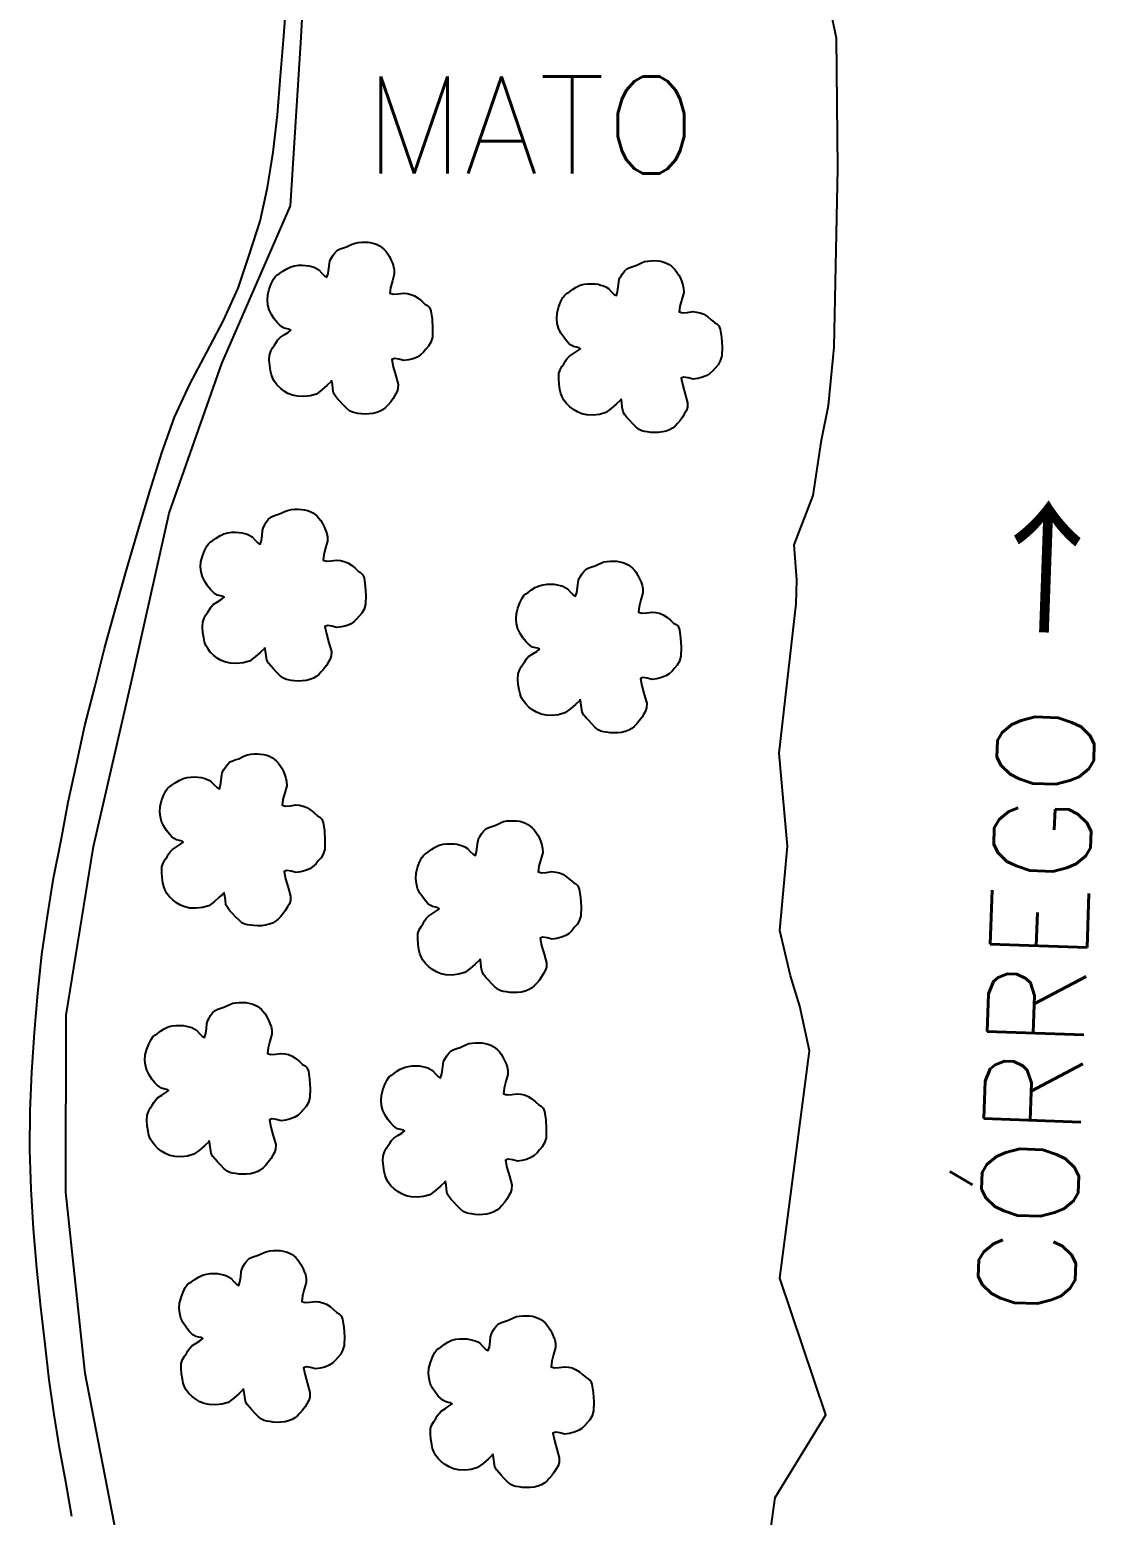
# Model space of a CAD drawing. Extents: x 744412 to 747562, y 7826855 to 7831310.
# Drawn here: x 746209.1 to 746423.1, y 7829024.2 to 7829322.8 of the extents above; entities that cross this region are included whole.
import ezdxf

# ---------------------------------------------------------------- set-up
doc = ezdxf.new("R2010")
doc.units = 0
doc.header["$MEASUREMENT"] = 0
doc.linetypes.add('CONTINUO', pattern=[0])
for name, color, linetype in [('0114001002', 1, 'Continuous'), ('0114001002002', 5, 'Continuous'), ('CÓRREGO', 5, 'Continuous'), ('TXT_DIVERSOS', 7, 'Continuous')]:
    doc.layers.add(name, color=color, linetype=linetype)
doc.layers.add('VEGETAÇÃO', color=3, linetype='Continuous', lineweight=25)
doc.styles.add('Simplex', font='simplex.shx')

msp = doc.modelspace()

# ---------------------------------------------------------------- linework, layer by layer
at = {"layer": '0114001002'}
msp.add_lwpolyline([(746227.4, 7829015.76), (746220.22, 7829052.7), (746216.31, 7829089.12), (746216.42, 7829124.69), (746221.88, 7829158.65), (746229.48, 7829191.55), (746237.11, 7829225.63), (746247.67, 7829255.73), (746247.67, 7829255.73), (746261.49, 7829287.4), (746263.59, 7829320.15), (746265.74, 7829358.31)], dxfattribs=at)
at = {"layer": '0114001002002'}
msp.add_lwpolyline([(746217.54, 7829023.94), (746216.31, 7829030.93), (746215.05, 7829037.72), (746213.98, 7829044.44), (746212.97, 7829051.41), (746212.15, 7829058.57), (746211.27, 7829066.01), (746210.5, 7829073.84), (746209.85, 7829081.77), (746209.32, 7829089.72), (746209.06, 7829097.66), (746209.13, 7829105.49), (746209.49, 7829113.29), (746210.01, 7829121.23), (746210.71, 7829129.15), (746211.48, 7829136.94), (746212.64, 7829144.62), (746213.83, 7829152.27), (746215.38, 7829159.88), (746216.79, 7829167.56), (746218.46, 7829175.19), (746220.17, 7829182.91), (746222.14, 7829190.64), (746224.11, 7829198.43), (746226.31, 7829206.37), (746228.62, 7829214.44), (746230.96, 7829222.43), (746233.29, 7829230.23), (746235.62, 7829237.77), (746238.16, 7829244.94), (746241.26, 7829251.58), (746244.66, 7829257.98), (746248.03, 7829264.33), (746250.98, 7829270.88), (746253.29, 7829277.67), (746255.4, 7829284.31), (746256.89, 7829291.11), (746258, 7829298.19), (746258.86, 7829305.68), (746259.52, 7829313.5), (746260.18, 7829321.51), (746260.76, 7829329.65)], dxfattribs=at)
at = {"layer": 'CÓRREGO', "color": 5}
msp.add_lwpolyline([(746356.85, 7829012.3), (746358.96, 7829027.78), (746369.19, 7829044.4), (746359.92, 7829071.88), (746365.88, 7829117.57), (746363.91, 7829126.55), (746362.07, 7829132.64), (746359.92, 7829141.74), (746361.44, 7829158.7), (746359.8, 7829177.4), (746363.19, 7829207.41), (746363.31, 7829212.24), (746362.82, 7829219.23), (746366.63, 7829229.2), (746368.27, 7829240.32), (746369.68, 7829247.25), (746370.81, 7829259.02), (746371.59, 7829294.88), (746371.28, 7829321.12), (746370.02, 7829327.14)], dxfattribs=at)
at = {"layer": 'VEGETAÇÃO', "color": 94, "linetype": 'CONTINUO'}
for points in [[(746269.68, 7829252.07), (746268.82, 7829251.29), (746267.82, 7829250.4), (746266.7, 7829249.57), (746265.43, 7829249.22), (746264.14, 7829249.08), (746262.9, 7829249.13), (746261.9, 7829249.35), (746261, 7829249.7), (746260.2, 7829250.18), (746259.46, 7829250.74), (746258.81, 7829251.38), (746258.28, 7829252.06), (746257.92, 7829252.71), (746257.67, 7829253.42), (746257.49, 7829254.22), (746257.32, 7829255.28), (746257.24, 7829256.37), (746257.28, 7829257.41), (746257.54, 7829258.18), (746257.9, 7829258.84), (746258.31, 7829259.42), (746258.62, 7829259.95), (746258.97, 7829260.44), (746259.4, 7829260.91), (746260.24, 7829261.45), (746261.02, 7829261.96), (746261.59, 7829262.39), (746261.34, 7829262.57), (746260.83, 7829262.69), (746260.2, 7829262.83), (746259.75, 7829263.1), (746259.3, 7829263.47), (746258.83, 7829263.96), (746258.24, 7829264.7), (746257.68, 7829265.56), (746257.21, 7829266.5), (746256.96, 7829267.47), (746256.87, 7829268.49), (746256.92, 7829269.53), (746257.22, 7829270.67), (746257.62, 7829271.74), (746258.09, 7829272.67), (746258.44, 7829273.16), (746258.84, 7829273.51), (746259.31, 7829273.8), (746259.98, 7829274.29), (746260.74, 7829274.76), (746261.54, 7829275.16), (746262.33, 7829275.36), (746263.12, 7829275.46), (746263.87, 7829275.48), (746264.55, 7829275.44), (746265.17, 7829275.35), (746265.74, 7829275.21), (746266.25, 7829275.05), (746266.74, 7829274.82), (746267.22, 7829274.53), (746267.81, 7829273.88), (746268.36, 7829273.34), (746268.84, 7829273.08), (746269.08, 7829273.82), (746269.23, 7829274.82), (746269.33, 7829275.84), (746269.43, 7829276.29), (746269.56, 7829276.64), (746269.74, 7829276.95), (746270.07, 7829277.48), (746270.47, 7829278), (746270.95, 7829278.48), (746271.52, 7829278.75), (746272.13, 7829278.96), (746272.75, 7829279.14), (746273.33, 7829279.42), (746273.91, 7829279.69), (746274.51, 7829279.92), (746275.16, 7829280.04), (746275.83, 7829280.1), (746276.49, 7829280.1), (746277.14, 7829280.07), (746277.76, 7829279.98), (746278.36, 7829279.84), (746278.91, 7829279.62), (746279.42, 7829279.35), (746279.88, 7829279.03), (746280.29, 7829278.69), (746280.66, 7829278.29), (746281.01, 7829277.81), (746281.38, 7829277.22), (746281.71, 7829276.56), (746282, 7829275.86), (746282.23, 7829275.24), (746282.36, 7829274.53), (746282.38, 7829273.69), (746281.99, 7829272.31), (746281.63, 7829270.95), (746281.49, 7829269.82), (746282.19, 7829269.62), (746283.14, 7829269.69), (746284.2, 7829269.86), (746284.98, 7829269.78), (746285.72, 7829269.6), (746286.44, 7829269.33), (746287.2, 7829268.82), (746287.91, 7829268.24), (746288.55, 7829267.65), (746289.04, 7829267.38), (746289.43, 7829266.99), (746289.72, 7829266.31), (746289.96, 7829264.64), (746290.08, 7829262.78), (746290.04, 7829260.98), (746289.73, 7829259.97), (746289.28, 7829259.2), (746288.74, 7829258.6), (746288.23, 7829257.98), (746287.66, 7829257.45), (746287, 7829257.01), (746286.14, 7829256.67), (746285.21, 7829256.42), (746284.27, 7829256.28), (746283.27, 7829256.55), (746282.43, 7829256.7), (746281.88, 7829256.49), (746282.17, 7829255.01), (746282.66, 7829253.26), (746283.15, 7829251.52), (746283.12, 7829250.63), (746282.91, 7829249.96), (746282.57, 7829249.4), (746282.15, 7829248.68), (746281.66, 7829248), (746281.13, 7829247.37), (746280.64, 7829246.87), (746280.12, 7829246.45), (746279.55, 7829246.11), (746278.84, 7829245.85), (746278.08, 7829245.67), (746277.3, 7829245.56), (746276.52, 7829245.55), (746275.77, 7829245.6), (746275.07, 7829245.69), (746274.49, 7829245.76), (746273.94, 7829245.91), (746273.39, 7829246.17), (746272.74, 7829246.72), (746272.09, 7829247.37), (746271.48, 7829248.05), (746270.96, 7829248.59), (746270.52, 7829249.14), (746270.17, 7829249.75), (746270.03, 7829250.68), (746269.92, 7829251.58), (746269.77, 7829252.33)], [(746327.88, 7829248.34), (746327.02, 7829247.56), (746326.02, 7829246.67), (746324.9, 7829245.84), (746323.63, 7829245.49), (746322.34, 7829245.35), (746321.1, 7829245.4), (746320.1, 7829245.62), (746319.2, 7829245.98), (746318.4, 7829246.45), (746317.66, 7829247.01), (746317.01, 7829247.65), (746316.48, 7829248.33), (746316.12, 7829248.99), (746315.87, 7829249.7), (746315.69, 7829250.49), (746315.52, 7829251.55), (746315.44, 7829252.64), (746315.48, 7829253.68), (746315.74, 7829254.45), (746316.1, 7829255.11), (746316.51, 7829255.69), (746316.82, 7829256.22), (746317.17, 7829256.71), (746317.6, 7829257.18), (746318.44, 7829257.73), (746319.22, 7829258.23), (746319.79, 7829258.66), (746319.54, 7829258.84), (746319.03, 7829258.97), (746318.4, 7829259.11), (746317.95, 7829259.37), (746317.5, 7829259.74), (746317.03, 7829260.24), (746316.44, 7829260.97), (746315.88, 7829261.83), (746315.41, 7829262.78), (746315.16, 7829263.75), (746315.07, 7829264.76), (746315.12, 7829265.8), (746315.42, 7829266.94), (746315.82, 7829268.02), (746316.29, 7829268.95), (746316.64, 7829269.44), (746317.04, 7829269.79), (746317.51, 7829270.08), (746318.18, 7829270.57), (746318.94, 7829271.04), (746319.74, 7829271.44), (746320.53, 7829271.63), (746321.32, 7829271.73), (746322.07, 7829271.75), (746322.75, 7829271.72), (746323.37, 7829271.63), (746323.94, 7829271.48), (746324.45, 7829271.32), (746324.94, 7829271.1), (746325.42, 7829270.8), (746326.01, 7829270.16), (746326.56, 7829269.61), (746327.04, 7829269.35), (746327.28, 7829270.1), (746327.43, 7829271.09), (746327.53, 7829272.12), (746327.63, 7829272.57), (746327.76, 7829272.91), (746327.94, 7829273.22), (746328.27, 7829273.75), (746328.67, 7829274.28), (746329.15, 7829274.75), (746329.72, 7829275.02), (746330.33, 7829275.23), (746330.95, 7829275.41), (746331.53, 7829275.7), (746332.11, 7829275.97), (746332.71, 7829276.19), (746333.36, 7829276.31), (746334.03, 7829276.37), (746334.69, 7829276.38), (746335.34, 7829276.34), (746335.96, 7829276.25), (746336.56, 7829276.11), (746337.11, 7829275.89), (746337.62, 7829275.63), (746338.08, 7829275.31), (746338.49, 7829274.96), (746338.86, 7829274.56), (746339.21, 7829274.09), (746339.58, 7829273.49), (746339.91, 7829272.84), (746340.2, 7829272.14), (746340.43, 7829271.51), (746340.56, 7829270.8), (746340.58, 7829269.96), (746340.19, 7829268.59), (746339.83, 7829267.23), (746339.69, 7829266.1), (746340.39, 7829265.9), (746341.34, 7829265.97), (746342.4, 7829266.14), (746343.18, 7829266.05), (746343.92, 7829265.88), (746344.64, 7829265.6), (746345.4, 7829265.09), (746346.11, 7829264.52), (746346.75, 7829263.92), (746347.24, 7829263.65), (746347.63, 7829263.26), (746347.92, 7829262.58), (746348.16, 7829260.91), (746348.28, 7829259.05), (746348.24, 7829257.26), (746347.93, 7829256.24), (746347.48, 7829255.47), (746346.94, 7829254.87), (746346.43, 7829254.25), (746345.86, 7829253.72), (746345.2, 7829253.28), (746344.34, 7829252.94), (746343.41, 7829252.7), (746342.47, 7829252.55), (746341.47, 7829252.82), (746340.63, 7829252.97), (746340.08, 7829252.77), (746340.37, 7829251.29), (746340.86, 7829249.53), (746341.35, 7829247.79), (746341.32, 7829246.9), (746341.11, 7829246.23), (746340.77, 7829245.67), (746340.35, 7829244.95), (746339.86, 7829244.27), (746339.33, 7829243.65), (746338.84, 7829243.14), (746338.32, 7829242.72), (746337.75, 7829242.39), (746337.04, 7829242.12), (746336.28, 7829241.94), (746335.5, 7829241.83), (746334.72, 7829241.82), (746333.97, 7829241.87), (746333.27, 7829241.97), (746332.69, 7829242.04), (746332.14, 7829242.18), (746331.59, 7829242.44), (746330.94, 7829242.99), (746330.29, 7829243.64), (746329.68, 7829244.33), (746329.16, 7829244.86), (746328.72, 7829245.41), (746328.37, 7829246.02), (746328.23, 7829246.96), (746328.12, 7829247.86), (746327.97, 7829248.6)], [(746256.25, 7829198.4), (746255.39, 7829197.62), (746254.39, 7829196.72), (746253.26, 7829195.89), (746252, 7829195.55), (746250.71, 7829195.41), (746249.47, 7829195.45), (746248.47, 7829195.67), (746247.57, 7829196.03), (746246.77, 7829196.51), (746246.03, 7829197.07), (746245.38, 7829197.7), (746244.85, 7829198.39), (746244.49, 7829199.04), (746244.23, 7829199.75), (746244.06, 7829200.55), (746243.89, 7829201.6), (746243.81, 7829202.69), (746243.85, 7829203.73), (746244.11, 7829204.5), (746244.47, 7829205.17), (746244.88, 7829205.75), (746245.19, 7829206.28), (746245.54, 7829206.77), (746245.97, 7829207.24), (746246.81, 7829207.78), (746247.59, 7829208.29), (746248.15, 7829208.72), (746247.91, 7829208.89), (746247.4, 7829209.02), (746246.76, 7829209.16), (746246.32, 7829209.42), (746245.87, 7829209.79), (746245.4, 7829210.29), (746244.81, 7829211.03), (746244.25, 7829211.88), (746243.78, 7829212.83), (746243.53, 7829213.8), (746243.43, 7829214.81), (746243.49, 7829215.85), (746243.79, 7829216.99), (746244.19, 7829218.07), (746244.66, 7829219), (746245.01, 7829219.49), (746245.41, 7829219.84), (746245.88, 7829220.13), (746246.55, 7829220.62), (746247.31, 7829221.09), (746248.1, 7829221.49), (746248.9, 7829221.69), (746249.69, 7829221.79), (746250.44, 7829221.8), (746251.12, 7829221.77), (746251.74, 7829221.68), (746252.31, 7829221.54), (746252.82, 7829221.37), (746253.31, 7829221.15), (746253.79, 7829220.85), (746254.38, 7829220.21), (746254.93, 7829219.67), (746255.41, 7829219.41), (746255.65, 7829220.15), (746255.8, 7829221.14), (746255.9, 7829222.17), (746256, 7829222.62), (746256.13, 7829222.96), (746256.31, 7829223.27), (746256.64, 7829223.8), (746257.04, 7829224.33), (746257.52, 7829224.81), (746258.09, 7829225.08), (746258.7, 7829225.28), (746259.32, 7829225.47), (746259.9, 7829225.75), (746260.48, 7829226.02), (746261.08, 7829226.25), (746261.73, 7829226.37), (746262.4, 7829226.43), (746263.06, 7829226.43), (746263.71, 7829226.39), (746264.33, 7829226.31), (746264.93, 7829226.16), (746265.48, 7829225.95), (746265.98, 7829225.68), (746266.45, 7829225.36), (746266.86, 7829225.01), (746267.23, 7829224.61), (746267.58, 7829224.14), (746267.95, 7829223.55), (746268.28, 7829222.89), (746268.57, 7829222.19), (746268.8, 7829221.56), (746268.93, 7829220.86), (746268.95, 7829220.02), (746268.56, 7829218.64), (746268.2, 7829217.28), (746268.06, 7829216.15), (746268.76, 7829215.95), (746269.71, 7829216.02), (746270.77, 7829216.19), (746271.55, 7829216.1), (746272.29, 7829215.93), (746273.01, 7829215.65), (746273.77, 7829215.15), (746274.48, 7829214.57), (746275.12, 7829213.98), (746275.61, 7829213.71), (746276, 7829213.31), (746276.29, 7829212.64), (746276.53, 7829210.96), (746276.65, 7829209.1), (746276.61, 7829207.31), (746276.3, 7829206.3), (746275.85, 7829205.53), (746275.31, 7829204.93), (746274.8, 7829204.31), (746274.23, 7829203.78), (746273.57, 7829203.34), (746272.7, 7829203), (746271.78, 7829202.75), (746270.84, 7829202.61), (746269.84, 7829202.88), (746269, 7829203.02), (746268.44, 7829202.82), (746268.74, 7829201.34), (746269.23, 7829199.58), (746269.72, 7829197.84), (746269.69, 7829196.96), (746269.48, 7829196.28), (746269.14, 7829195.72), (746268.72, 7829195.01), (746268.23, 7829194.32), (746267.7, 7829193.7), (746267.21, 7829193.2), (746266.69, 7829192.78), (746266.12, 7829192.44), (746265.41, 7829192.18), (746264.65, 7829191.99), (746263.87, 7829191.89), (746263.09, 7829191.87), (746262.34, 7829191.92), (746261.64, 7829192.02), (746261.06, 7829192.09), (746260.51, 7829192.23), (746259.96, 7829192.5), (746259.31, 7829193.05), (746258.66, 7829193.69), (746258.05, 7829194.38), (746257.53, 7829194.91), (746257.09, 7829195.47), (746256.74, 7829196.08), (746256.6, 7829197.01), (746256.49, 7829197.91), (746256.34, 7829198.65)], [(746319.67, 7829187.96), (746318.81, 7829187.18), (746317.81, 7829186.29), (746316.69, 7829185.46), (746315.42, 7829185.11), (746314.13, 7829184.97), (746312.9, 7829185.02), (746311.89, 7829185.24), (746310.99, 7829185.59), (746310.19, 7829186.07), (746309.45, 7829186.63), (746308.81, 7829187.27), (746308.28, 7829187.95), (746307.91, 7829188.6), (746307.66, 7829189.31), (746307.48, 7829190.11), (746307.32, 7829191.17), (746307.24, 7829192.26), (746307.27, 7829193.3), (746307.53, 7829194.07), (746307.89, 7829194.73), (746308.3, 7829195.31), (746308.61, 7829195.84), (746308.96, 7829196.33), (746309.39, 7829196.8), (746310.23, 7829197.34), (746311.02, 7829197.85), (746311.58, 7829198.28), (746311.33, 7829198.46), (746310.83, 7829198.58), (746310.19, 7829198.72), (746309.74, 7829198.99), (746309.29, 7829199.36), (746308.82, 7829199.85), (746308.23, 7829200.59), (746307.67, 7829201.45), (746307.21, 7829202.39), (746306.96, 7829203.36), (746306.86, 7829204.38), (746306.92, 7829205.42), (746307.21, 7829206.56), (746307.62, 7829207.63), (746308.08, 7829208.56), (746308.43, 7829209.05), (746308.83, 7829209.4), (746309.3, 7829209.69), (746309.98, 7829210.18), (746310.73, 7829210.65), (746311.53, 7829211.05), (746312.32, 7829211.25), (746313.11, 7829211.35), (746313.87, 7829211.37), (746314.54, 7829211.33), (746315.16, 7829211.24), (746315.74, 7829211.1), (746316.25, 7829210.94), (746316.73, 7829210.71), (746317.21, 7829210.42), (746317.8, 7829209.77), (746318.36, 7829209.23), (746318.83, 7829208.97), (746319.07, 7829209.71), (746319.22, 7829210.71), (746319.32, 7829211.73), (746319.42, 7829212.18), (746319.55, 7829212.53), (746319.73, 7829212.84), (746320.06, 7829213.37), (746320.46, 7829213.89), (746320.94, 7829214.37), (746321.51, 7829214.64), (746322.12, 7829214.85), (746322.75, 7829215.03), (746323.32, 7829215.31), (746323.91, 7829215.58), (746324.5, 7829215.81), (746325.16, 7829215.93), (746325.82, 7829215.99), (746326.48, 7829215.99), (746327.13, 7829215.96), (746327.76, 7829215.87), (746328.35, 7829215.73), (746328.9, 7829215.51), (746329.41, 7829215.24), (746329.87, 7829214.92), (746330.28, 7829214.58), (746330.65, 7829214.18), (746331, 7829213.7), (746331.37, 7829213.11), (746331.7, 7829212.45), (746331.99, 7829211.75), (746332.22, 7829211.13), (746332.36, 7829210.42), (746332.38, 7829209.58), (746331.98, 7829208.2), (746331.62, 7829206.84), (746331.48, 7829205.71), (746332.18, 7829205.51), (746333.14, 7829205.58), (746334.19, 7829205.75), (746334.97, 7829205.67), (746335.71, 7829205.49), (746336.43, 7829205.22), (746337.19, 7829204.71), (746337.9, 7829204.13), (746338.54, 7829203.54), (746339.04, 7829203.27), (746339.43, 7829202.88), (746339.72, 7829202.2), (746339.96, 7829200.53), (746340.07, 7829198.67), (746340.03, 7829196.87), (746339.72, 7829195.86), (746339.27, 7829195.09), (746338.73, 7829194.49), (746338.23, 7829193.87), (746337.65, 7829193.34), (746336.99, 7829192.9), (746336.13, 7829192.56), (746335.2, 7829192.31), (746334.26, 7829192.17), (746333.26, 7829192.44), (746332.42, 7829192.59), (746331.87, 7829192.38), (746332.16, 7829190.9), (746332.65, 7829189.15), (746333.15, 7829187.41), (746333.11, 7829186.52), (746332.9, 7829185.85), (746332.56, 7829185.29), (746332.14, 7829184.57), (746331.65, 7829183.89), (746331.12, 7829183.26), (746330.64, 7829182.76), (746330.12, 7829182.34), (746329.54, 7829182), (746328.83, 7829181.74), (746328.07, 7829181.56), (746327.29, 7829181.45), (746326.52, 7829181.44), (746325.77, 7829181.48), (746325.06, 7829181.58), (746324.48, 7829181.65), (746323.93, 7829181.8), (746323.39, 7829182.06), (746322.73, 7829182.61), (746322.08, 7829183.26), (746321.47, 7829183.94), (746320.95, 7829184.48), (746320.51, 7829185.03), (746320.16, 7829185.64), (746320.03, 7829186.57), (746319.92, 7829187.47), (746319.76, 7829188.22)], [(746248.04, 7829149.2), (746247.18, 7829148.41), (746246.18, 7829147.52), (746245.06, 7829146.69), (746243.79, 7829146.34), (746242.5, 7829146.21), (746241.27, 7829146.25), (746240.26, 7829146.47), (746239.36, 7829146.83), (746238.56, 7829147.3), (746237.82, 7829147.87), (746237.18, 7829148.5), (746236.65, 7829149.19), (746236.28, 7829149.84), (746236.03, 7829150.55), (746235.85, 7829151.35), (746235.69, 7829152.4), (746235.61, 7829153.49), (746235.64, 7829154.53), (746235.9, 7829155.3), (746236.26, 7829155.97), (746236.67, 7829156.55), (746236.98, 7829157.08), (746237.33, 7829157.56), (746237.76, 7829158.03), (746238.6, 7829158.58), (746239.39, 7829159.09), (746239.95, 7829159.52), (746239.7, 7829159.69), (746239.2, 7829159.82), (746238.56, 7829159.96), (746238.11, 7829160.22), (746237.66, 7829160.59), (746237.19, 7829161.09), (746236.6, 7829161.83), (746236.04, 7829162.68), (746235.58, 7829163.63), (746235.33, 7829164.6), (746235.23, 7829165.61), (746235.29, 7829166.65), (746235.58, 7829167.79), (746235.99, 7829168.87), (746236.45, 7829169.8), (746236.8, 7829170.29), (746237.2, 7829170.64), (746237.67, 7829170.93), (746238.34, 7829171.42), (746239.1, 7829171.89), (746239.9, 7829172.29), (746240.69, 7829172.49), (746241.48, 7829172.59), (746242.24, 7829172.6), (746242.91, 7829172.57), (746243.53, 7829172.48), (746244.11, 7829172.34), (746244.62, 7829172.17), (746245.1, 7829171.95), (746245.58, 7829171.65), (746246.17, 7829171.01), (746246.73, 7829170.47), (746247.2, 7829170.21), (746247.44, 7829170.95), (746247.59, 7829171.94), (746247.69, 7829172.97), (746247.79, 7829173.42), (746247.92, 7829173.76), (746248.1, 7829174.07), (746248.43, 7829174.6), (746248.83, 7829175.13), (746249.31, 7829175.61), (746249.88, 7829175.87), (746250.49, 7829176.08), (746251.12, 7829176.27), (746251.69, 7829176.55), (746252.28, 7829176.82), (746252.87, 7829177.05), (746253.52, 7829177.17), (746254.19, 7829177.23), (746254.85, 7829177.23), (746255.5, 7829177.19), (746256.12, 7829177.11), (746256.72, 7829176.96), (746257.27, 7829176.75), (746257.78, 7829176.48), (746258.24, 7829176.16), (746258.65, 7829175.81), (746259.02, 7829175.41), (746259.37, 7829174.94), (746259.74, 7829174.34), (746260.07, 7829173.69), (746260.36, 7829172.99), (746260.59, 7829172.36), (746260.73, 7829171.66), (746260.75, 7829170.82), (746260.35, 7829169.44), (746259.99, 7829168.08), (746259.85, 7829166.95), (746260.55, 7829166.75), (746261.51, 7829166.82), (746262.56, 7829166.99), (746263.34, 7829166.9), (746264.08, 7829166.73), (746264.8, 7829166.45), (746265.56, 7829165.95), (746266.27, 7829165.37), (746266.91, 7829164.78), (746267.4, 7829164.51), (746267.79, 7829164.11), (746268.09, 7829163.44), (746268.33, 7829161.76), (746268.44, 7829159.9), (746268.4, 7829158.11), (746268.09, 7829157.09), (746267.64, 7829156.33), (746267.1, 7829155.73), (746266.59, 7829155.1), (746266.02, 7829154.57), (746265.36, 7829154.14), (746264.5, 7829153.79), (746263.57, 7829153.55), (746262.63, 7829153.41), (746261.63, 7829153.68), (746260.79, 7829153.82), (746260.24, 7829153.62), (746260.53, 7829152.14), (746261.02, 7829150.38), (746261.52, 7829148.64), (746261.48, 7829147.76), (746261.27, 7829147.08), (746260.93, 7829146.52), (746260.51, 7829145.81), (746260.02, 7829145.12), (746259.49, 7829144.5), (746259.01, 7829144), (746258.49, 7829143.58), (746257.91, 7829143.24), (746257.2, 7829142.98), (746256.44, 7829142.79), (746255.66, 7829142.69), (746254.89, 7829142.67), (746254.14, 7829142.72), (746253.43, 7829142.82), (746252.85, 7829142.89), (746252.3, 7829143.03), (746251.75, 7829143.3), (746251.1, 7829143.85), (746250.45, 7829144.49), (746249.84, 7829145.18), (746249.32, 7829145.71), (746248.88, 7829146.27), (746248.53, 7829146.88), (746248.4, 7829147.81), (746248.29, 7829148.71), (746248.13, 7829149.45)], [(746299.53, 7829135.78), (746298.67, 7829135), (746297.66, 7829134.1), (746296.54, 7829133.27), (746295.27, 7829132.93), (746293.99, 7829132.79), (746292.75, 7829132.84), (746291.74, 7829133.05), (746290.85, 7829133.41), (746290.05, 7829133.89), (746289.3, 7829134.45), (746288.66, 7829135.08), (746288.13, 7829135.77), (746287.77, 7829136.42), (746287.51, 7829137.13), (746287.34, 7829137.93), (746287.17, 7829138.99), (746287.09, 7829140.07), (746287.12, 7829141.12), (746287.39, 7829141.88), (746287.75, 7829142.55), (746288.16, 7829143.13), (746288.46, 7829143.66), (746288.81, 7829144.15), (746289.25, 7829144.62), (746290.08, 7829145.16), (746290.87, 7829145.67), (746291.43, 7829146.1), (746291.19, 7829146.28), (746290.68, 7829146.4), (746290.04, 7829146.54), (746289.6, 7829146.81), (746289.14, 7829147.17), (746288.67, 7829147.67), (746288.09, 7829148.41), (746287.53, 7829149.26), (746287.06, 7829150.21), (746286.81, 7829151.18), (746286.71, 7829152.19), (746286.77, 7829153.23), (746287.06, 7829154.38), (746287.47, 7829155.45), (746287.93, 7829156.38), (746288.29, 7829156.87), (746288.68, 7829157.22), (746289.15, 7829157.51), (746289.83, 7829158), (746290.58, 7829158.47), (746291.38, 7829158.87), (746292.18, 7829159.07), (746292.96, 7829159.17), (746293.72, 7829159.18), (746294.39, 7829159.15), (746295.01, 7829159.06), (746295.59, 7829158.92), (746296.1, 7829158.75), (746296.59, 7829158.53), (746297.07, 7829158.23), (746297.65, 7829157.59), (746298.21, 7829157.05), (746298.69, 7829156.79), (746298.92, 7829157.53), (746299.07, 7829158.52), (746299.17, 7829159.55), (746299.28, 7829160), (746299.4, 7829160.34), (746299.59, 7829160.66), (746299.91, 7829161.18), (746300.32, 7829161.71), (746300.8, 7829162.19), (746301.36, 7829162.46), (746301.97, 7829162.66), (746302.6, 7829162.85), (746303.18, 7829163.13), (746303.76, 7829163.4), (746304.36, 7829163.63), (746305.01, 7829163.75), (746305.67, 7829163.81), (746306.34, 7829163.81), (746306.98, 7829163.78), (746307.61, 7829163.69), (746308.21, 7829163.54), (746308.75, 7829163.33), (746309.26, 7829163.06), (746309.73, 7829162.74), (746310.13, 7829162.4), (746310.51, 7829161.99), (746310.86, 7829161.52), (746311.22, 7829160.93), (746311.56, 7829160.27), (746311.84, 7829159.57), (746312.07, 7829158.94), (746312.21, 7829158.24), (746312.23, 7829157.4), (746311.83, 7829156.02), (746311.47, 7829154.66), (746311.33, 7829153.53), (746312.04, 7829153.33), (746312.99, 7829153.4), (746314.04, 7829153.57), (746314.83, 7829153.48), (746315.57, 7829153.31), (746316.29, 7829153.03), (746317.04, 7829152.53), (746317.76, 7829151.95), (746318.4, 7829151.36), (746318.89, 7829151.09), (746319.28, 7829150.69), (746319.57, 7829150.02), (746319.81, 7829148.34), (746319.93, 7829146.48), (746319.89, 7829144.69), (746319.57, 7829143.68), (746319.12, 7829142.91), (746318.58, 7829142.31), (746318.08, 7829141.69), (746317.51, 7829141.16), (746316.85, 7829140.72), (746315.98, 7829140.38), (746315.05, 7829140.13), (746314.12, 7829139.99), (746313.12, 7829140.26), (746312.28, 7829140.4), (746311.72, 7829140.2), (746312.01, 7829138.72), (746312.51, 7829136.96), (746313, 7829135.23), (746312.96, 7829134.34), (746312.75, 7829133.67), (746312.41, 7829133.11), (746311.99, 7829132.39), (746311.51, 7829131.7), (746310.98, 7829131.08), (746310.49, 7829130.58), (746309.97, 7829130.16), (746309.39, 7829129.82), (746308.68, 7829129.56), (746307.93, 7829129.37), (746307.14, 7829129.27), (746306.37, 7829129.25), (746305.62, 7829129.3), (746304.91, 7829129.4), (746304.33, 7829129.47), (746303.78, 7829129.62), (746303.24, 7829129.88), (746302.59, 7829130.43), (746301.94, 7829131.07), (746301.32, 7829131.76), (746300.81, 7829132.29), (746300.37, 7829132.85), (746300.02, 7829133.46), (746299.88, 7829134.39), (746299.77, 7829135.29), (746299.62, 7829136.03)], [(746245.06, 7829099.25), (746244.2, 7829098.47), (746243.19, 7829097.58), (746242.07, 7829096.75), (746240.8, 7829096.4), (746239.52, 7829096.26), (746238.28, 7829096.31), (746237.27, 7829096.53), (746236.38, 7829096.88), (746235.58, 7829097.36), (746234.84, 7829097.92), (746234.19, 7829098.56), (746233.66, 7829099.24), (746233.3, 7829099.89), (746233.04, 7829100.6), (746232.87, 7829101.4), (746232.7, 7829102.46), (746232.62, 7829103.55), (746232.65, 7829104.59), (746232.92, 7829105.36), (746233.28, 7829106.02), (746233.69, 7829106.6), (746233.99, 7829107.13), (746234.35, 7829107.62), (746234.78, 7829108.09), (746235.62, 7829108.63), (746236.4, 7829109.14), (746236.96, 7829109.57), (746236.72, 7829109.75), (746236.21, 7829109.87), (746235.57, 7829110.01), (746235.13, 7829110.28), (746234.67, 7829110.65), (746234.2, 7829111.14), (746233.62, 7829111.88), (746233.06, 7829112.74), (746232.59, 7829113.68), (746232.34, 7829114.65), (746232.24, 7829115.67), (746232.3, 7829116.71), (746232.6, 7829117.85), (746233, 7829118.92), (746233.46, 7829119.85), (746233.82, 7829120.34), (746234.21, 7829120.69), (746234.69, 7829120.98), (746235.36, 7829121.47), (746236.11, 7829121.94), (746236.91, 7829122.34), (746237.71, 7829122.54), (746238.5, 7829122.64), (746239.25, 7829122.66), (746239.92, 7829122.62), (746240.55, 7829122.53), (746241.12, 7829122.39), (746241.63, 7829122.23), (746242.12, 7829122), (746242.6, 7829121.71), (746243.19, 7829121.06), (746243.74, 7829120.52), (746244.22, 7829120.26), (746244.45, 7829121), (746244.6, 7829122), (746244.71, 7829123.02), (746244.81, 7829123.47), (746244.93, 7829123.81), (746245.12, 7829124.13), (746245.44, 7829124.65), (746245.85, 7829125.18), (746246.33, 7829125.66), (746246.89, 7829125.93), (746247.5, 7829126.14), (746248.13, 7829126.32), (746248.71, 7829126.6), (746249.29, 7829126.87), (746249.89, 7829127.1), (746250.54, 7829127.22), (746251.2, 7829127.28), (746251.87, 7829127.28), (746252.51, 7829127.25), (746253.14, 7829127.16), (746253.74, 7829127.02), (746254.28, 7829126.8), (746254.79, 7829126.53), (746255.26, 7829126.21), (746255.67, 7829125.87), (746256.04, 7829125.47), (746256.39, 7829124.99), (746256.75, 7829124.4), (746257.09, 7829123.74), (746257.37, 7829123.04), (746257.6, 7829122.42), (746257.74, 7829121.71), (746257.76, 7829120.87), (746257.36, 7829119.49), (746257, 7829118.13), (746256.86, 7829117), (746257.57, 7829116.8), (746258.52, 7829116.87), (746259.57, 7829117.04), (746260.36, 7829116.96), (746261.1, 7829116.78), (746261.82, 7829116.5), (746262.57, 7829116), (746263.29, 7829115.42), (746263.93, 7829114.83), (746264.42, 7829114.56), (746264.81, 7829114.17), (746265.1, 7829113.49), (746265.34, 7829111.82), (746265.46, 7829109.95), (746265.42, 7829108.16), (746265.11, 7829107.15), (746264.66, 7829106.38), (746264.11, 7829105.78), (746263.61, 7829105.16), (746263.04, 7829104.63), (746262.38, 7829104.19), (746261.51, 7829103.85), (746260.59, 7829103.6), (746259.65, 7829103.46), (746258.65, 7829103.73), (746257.81, 7829103.88), (746257.25, 7829103.67), (746257.54, 7829102.19), (746258.04, 7829100.44), (746258.53, 7829098.7), (746258.49, 7829097.81), (746258.29, 7829097.14), (746257.95, 7829096.58), (746257.53, 7829095.86), (746257.04, 7829095.18), (746256.51, 7829094.55), (746256.02, 7829094.05), (746255.5, 7829093.63), (746254.92, 7829093.29), (746254.21, 7829093.03), (746253.46, 7829092.85), (746252.67, 7829092.74), (746251.9, 7829092.73), (746251.15, 7829092.77), (746250.44, 7829092.87), (746249.86, 7829092.94), (746249.32, 7829093.09), (746248.77, 7829093.35), (746248.12, 7829093.9), (746247.47, 7829094.55), (746246.85, 7829095.23), (746246.34, 7829095.77), (746245.9, 7829096.32), (746245.55, 7829096.93), (746245.41, 7829097.86), (746245.3, 7829098.76), (746245.15, 7829099.51)], [(746292.54, 7829091.14), (746291.68, 7829090.35), (746290.67, 7829089.46), (746289.55, 7829088.63), (746288.28, 7829088.29), (746287, 7829088.15), (746285.76, 7829088.19), (746284.75, 7829088.41), (746283.86, 7829088.77), (746283.06, 7829089.24), (746282.32, 7829089.81), (746281.67, 7829090.44), (746281.14, 7829091.13), (746280.78, 7829091.78), (746280.52, 7829092.49), (746280.35, 7829093.29), (746280.18, 7829094.34), (746280.1, 7829095.43), (746280.13, 7829096.47), (746280.4, 7829097.24), (746280.76, 7829097.91), (746281.17, 7829098.49), (746281.48, 7829099.02), (746281.83, 7829099.5), (746282.26, 7829099.97), (746283.1, 7829100.52), (746283.88, 7829101.03), (746284.44, 7829101.46), (746284.2, 7829101.63), (746283.69, 7829101.76), (746283.05, 7829101.9), (746282.61, 7829102.16), (746282.15, 7829102.53), (746281.68, 7829103.03), (746281.1, 7829103.77), (746280.54, 7829104.62), (746280.07, 7829105.57), (746279.82, 7829106.54), (746279.72, 7829107.55), (746279.78, 7829108.59), (746280.08, 7829109.73), (746280.48, 7829110.81), (746280.94, 7829111.74), (746281.3, 7829112.23), (746281.69, 7829112.58), (746282.17, 7829112.87), (746282.84, 7829113.36), (746283.59, 7829113.83), (746284.39, 7829114.23), (746285.19, 7829114.43), (746285.98, 7829114.53), (746286.73, 7829114.54), (746287.4, 7829114.51), (746288.03, 7829114.42), (746288.6, 7829114.28), (746289.11, 7829114.11), (746289.6, 7829113.89), (746290.08, 7829113.59), (746290.67, 7829112.95), (746291.22, 7829112.41), (746291.7, 7829112.15), (746291.94, 7829112.89), (746292.08, 7829113.88), (746292.19, 7829114.91), (746292.29, 7829115.36), (746292.41, 7829115.7), (746292.6, 7829116.01), (746292.92, 7829116.54), (746293.33, 7829117.07), (746293.81, 7829117.55), (746294.37, 7829117.81), (746294.98, 7829118.02), (746295.61, 7829118.21), (746296.19, 7829118.49), (746296.77, 7829118.76), (746297.37, 7829118.99), (746298.02, 7829119.11), (746298.68, 7829119.17), (746299.35, 7829119.17), (746299.99, 7829119.13), (746300.62, 7829119.05), (746301.22, 7829118.9), (746301.76, 7829118.69), (746302.27, 7829118.42), (746302.74, 7829118.1), (746303.15, 7829117.75), (746303.52, 7829117.35), (746303.87, 7829116.88), (746304.23, 7829116.29), (746304.57, 7829115.63), (746304.85, 7829114.93), (746305.08, 7829114.3), (746305.22, 7829113.6), (746305.24, 7829112.76), (746304.84, 7829111.38), (746304.48, 7829110.02), (746304.34, 7829108.89), (746305.05, 7829108.69), (746306, 7829108.76), (746307.05, 7829108.93), (746307.84, 7829108.84), (746308.58, 7829108.67), (746309.3, 7829108.39), (746310.05, 7829107.89), (746310.77, 7829107.31), (746311.41, 7829106.72), (746311.9, 7829106.45), (746312.29, 7829106.05), (746312.58, 7829105.38), (746312.82, 7829103.7), (746312.94, 7829101.84), (746312.9, 7829100.05), (746312.59, 7829099.03), (746312.14, 7829098.27), (746311.59, 7829097.67), (746311.09, 7829097.04), (746310.52, 7829096.51), (746309.86, 7829096.08), (746308.99, 7829095.73), (746308.07, 7829095.49), (746307.13, 7829095.35), (746306.13, 7829095.62), (746305.29, 7829095.76), (746304.73, 7829095.56), (746305.02, 7829094.08), (746305.52, 7829092.32), (746306.01, 7829090.58), (746305.97, 7829089.7), (746305.77, 7829089.02), (746305.43, 7829088.46), (746305.01, 7829087.75), (746304.52, 7829087.06), (746303.99, 7829086.44), (746303.5, 7829085.94), (746302.98, 7829085.52), (746302.4, 7829085.18), (746301.69, 7829084.92), (746300.94, 7829084.73), (746300.15, 7829084.63), (746299.38, 7829084.61), (746298.63, 7829084.66), (746297.92, 7829084.76), (746297.34, 7829084.83), (746296.8, 7829084.97), (746296.25, 7829085.24), (746295.6, 7829085.79), (746294.95, 7829086.43), (746294.33, 7829087.12), (746293.82, 7829087.65), (746293.38, 7829088.21), (746293.03, 7829088.82), (746292.89, 7829089.75), (746292.78, 7829090.65), (746292.63, 7829091.39)], [(746251.95, 7829049.39), (746251.09, 7829048.61), (746250.08, 7829047.72), (746248.96, 7829046.89), (746247.69, 7829046.54), (746246.41, 7829046.4), (746245.17, 7829046.45), (746244.16, 7829046.67), (746243.27, 7829047.02), (746242.47, 7829047.5), (746241.72, 7829048.06), (746241.08, 7829048.7), (746240.55, 7829049.38), (746240.19, 7829050.03), (746239.93, 7829050.74), (746239.76, 7829051.54), (746239.59, 7829052.6), (746239.51, 7829053.69), (746239.54, 7829054.73), (746239.81, 7829055.5), (746240.17, 7829056.16), (746240.58, 7829056.74), (746240.88, 7829057.27), (746241.23, 7829057.76), (746241.67, 7829058.23), (746242.51, 7829058.77), (746243.29, 7829059.28), (746243.85, 7829059.71), (746243.61, 7829059.89), (746243.1, 7829060.01), (746242.46, 7829060.15), (746242.02, 7829060.42), (746241.56, 7829060.79), (746241.09, 7829061.28), (746240.51, 7829062.02), (746239.95, 7829062.88), (746239.48, 7829063.82), (746239.23, 7829064.79), (746239.13, 7829065.81), (746239.19, 7829066.85), (746239.49, 7829067.99), (746239.89, 7829069.06), (746240.35, 7829069.99), (746240.71, 7829070.48), (746241.1, 7829070.83), (746241.57, 7829071.12), (746242.25, 7829071.61), (746243, 7829072.08), (746243.8, 7829072.48), (746244.6, 7829072.68), (746245.38, 7829072.78), (746246.14, 7829072.8), (746246.81, 7829072.76), (746247.43, 7829072.67), (746248.01, 7829072.53), (746248.52, 7829072.37), (746249.01, 7829072.14), (746249.49, 7829071.85), (746250.08, 7829071.2), (746250.63, 7829070.66), (746251.11, 7829070.4), (746251.34, 7829071.14), (746251.49, 7829072.14), (746251.59, 7829073.16), (746251.7, 7829073.61), (746251.82, 7829073.96), (746252.01, 7829074.27), (746252.33, 7829074.8), (746252.74, 7829075.32), (746253.22, 7829075.8), (746253.78, 7829076.07), (746254.39, 7829076.28), (746255.02, 7829076.46), (746255.6, 7829076.74), (746256.18, 7829077.01), (746256.78, 7829077.24), (746257.43, 7829077.36), (746258.09, 7829077.42), (746258.76, 7829077.42), (746259.4, 7829077.39), (746260.03, 7829077.3), (746260.63, 7829077.16), (746261.17, 7829076.94), (746261.68, 7829076.67), (746262.15, 7829076.35), (746262.55, 7829076.01), (746262.93, 7829075.61), (746263.28, 7829075.13), (746263.64, 7829074.54), (746263.98, 7829073.88), (746264.26, 7829073.18), (746264.49, 7829072.56), (746264.63, 7829071.85), (746264.65, 7829071.01), (746264.25, 7829069.63), (746263.89, 7829068.27), (746263.75, 7829067.14), (746264.46, 7829066.94), (746265.41, 7829067.01), (746266.46, 7829067.18), (746267.25, 7829067.1), (746267.99, 7829066.92), (746268.71, 7829066.65), (746269.46, 7829066.14), (746270.18, 7829065.56), (746270.82, 7829064.97), (746271.31, 7829064.7), (746271.7, 7829064.31), (746271.99, 7829063.63), (746272.23, 7829061.96), (746272.35, 7829060.1), (746272.31, 7829058.3), (746271.99, 7829057.29), (746271.54, 7829056.52), (746271, 7829055.92), (746270.5, 7829055.3), (746269.93, 7829054.77), (746269.27, 7829054.33), (746268.4, 7829053.99), (746267.48, 7829053.74), (746266.54, 7829053.6), (746265.54, 7829053.87), (746264.7, 7829054.02), (746264.14, 7829053.81), (746264.43, 7829052.33), (746264.93, 7829050.58), (746265.42, 7829048.84), (746265.38, 7829047.95), (746265.17, 7829047.28), (746264.83, 7829046.72), (746264.42, 7829046), (746263.93, 7829045.32), (746263.4, 7829044.69), (746262.91, 7829044.19), (746262.39, 7829043.77), (746261.81, 7829043.43), (746261.1, 7829043.17), (746260.35, 7829042.99), (746259.56, 7829042.88), (746258.79, 7829042.87), (746258.04, 7829042.91), (746257.33, 7829043.01), (746256.75, 7829043.08), (746256.21, 7829043.23), (746255.66, 7829043.49), (746255.01, 7829044.04), (746254.36, 7829044.69), (746253.74, 7829045.37), (746253.23, 7829045.91), (746252.79, 7829046.46), (746252.44, 7829047.07), (746252.3, 7829048), (746252.19, 7829048.9), (746252.04, 7829049.65)], [(746302.09, 7829036.27), (746301.23, 7829035.49), (746300.22, 7829034.6), (746299.1, 7829033.77), (746297.84, 7829033.42), (746296.55, 7829033.28), (746295.31, 7829033.33), (746294.3, 7829033.55), (746293.41, 7829033.9), (746292.61, 7829034.38), (746291.87, 7829034.94), (746291.22, 7829035.58), (746290.69, 7829036.26), (746290.33, 7829036.91), (746290.07, 7829037.62), (746289.9, 7829038.42), (746289.73, 7829039.48), (746289.65, 7829040.57), (746289.69, 7829041.61), (746289.95, 7829042.38), (746290.31, 7829043.04), (746290.72, 7829043.62), (746291.03, 7829044.15), (746291.38, 7829044.64), (746291.81, 7829045.11), (746292.65, 7829045.65), (746293.43, 7829046.16), (746293.99, 7829046.59), (746293.75, 7829046.77), (746293.24, 7829046.89), (746292.6, 7829047.03), (746292.16, 7829047.3), (746291.71, 7829047.67), (746291.23, 7829048.16), (746290.65, 7829048.9), (746290.09, 7829049.76), (746289.62, 7829050.7), (746289.37, 7829051.67), (746289.27, 7829052.69), (746289.33, 7829053.73), (746289.63, 7829054.87), (746290.03, 7829055.94), (746290.49, 7829056.87), (746290.85, 7829057.36), (746291.24, 7829057.71), (746291.72, 7829058), (746292.39, 7829058.49), (746293.14, 7829058.96), (746293.94, 7829059.36), (746294.74, 7829059.56), (746295.53, 7829059.66), (746296.28, 7829059.68), (746296.95, 7829059.64), (746297.58, 7829059.55), (746298.15, 7829059.41), (746298.66, 7829059.25), (746299.15, 7829059.02), (746299.63, 7829058.73), (746300.22, 7829058.08), (746300.77, 7829057.54), (746301.25, 7829057.28), (746301.49, 7829058.02), (746301.63, 7829059.02), (746301.74, 7829060.04), (746301.84, 7829060.49), (746301.97, 7829060.83), (746302.15, 7829061.15), (746302.47, 7829061.67), (746302.88, 7829062.2), (746303.36, 7829062.68), (746303.93, 7829062.95), (746304.53, 7829063.16), (746305.16, 7829063.34), (746305.74, 7829063.62), (746306.32, 7829063.89), (746306.92, 7829064.12), (746307.57, 7829064.24), (746308.23, 7829064.3), (746308.9, 7829064.3), (746309.54, 7829064.27), (746310.17, 7829064.18), (746310.77, 7829064.04), (746311.32, 7829063.82), (746311.82, 7829063.55), (746312.29, 7829063.23), (746312.7, 7829062.89), (746313.07, 7829062.49), (746313.42, 7829062.01), (746313.79, 7829061.42), (746314.12, 7829060.76), (746314.41, 7829060.06), (746314.64, 7829059.44), (746314.77, 7829058.73), (746314.79, 7829057.89), (746314.39, 7829056.51), (746314.03, 7829055.15), (746313.89, 7829054.02), (746314.6, 7829053.82), (746315.55, 7829053.89), (746316.6, 7829054.06), (746317.39, 7829053.98), (746318.13, 7829053.8), (746318.85, 7829053.52), (746319.61, 7829053.02), (746320.32, 7829052.44), (746320.96, 7829051.85), (746321.45, 7829051.58), (746321.84, 7829051.19), (746322.13, 7829050.51), (746322.37, 7829048.84), (746322.49, 7829046.97), (746322.45, 7829045.18), (746322.14, 7829044.17), (746321.69, 7829043.4), (746321.14, 7829042.8), (746320.64, 7829042.18), (746320.07, 7829041.65), (746319.41, 7829041.21), (746318.54, 7829040.87), (746317.62, 7829040.62), (746316.68, 7829040.48), (746315.68, 7829040.75), (746314.84, 7829040.9), (746314.28, 7829040.69), (746314.57, 7829039.21), (746315.07, 7829037.46), (746315.56, 7829035.72), (746315.52, 7829034.83), (746315.32, 7829034.16), (746314.98, 7829033.6), (746314.56, 7829032.88), (746314.07, 7829032.2), (746313.54, 7829031.57), (746313.05, 7829031.07), (746312.53, 7829030.65), (746311.96, 7829030.31), (746311.25, 7829030.05), (746310.49, 7829029.87), (746309.71, 7829029.76), (746308.93, 7829029.75), (746308.18, 7829029.79), (746307.47, 7829029.89), (746306.89, 7829029.96), (746306.35, 7829030.11), (746305.8, 7829030.37), (746305.15, 7829030.92), (746304.5, 7829031.57), (746303.88, 7829032.25), (746303.37, 7829032.79), (746302.93, 7829033.34), (746302.58, 7829033.95), (746302.44, 7829034.88), (746302.33, 7829035.78), (746302.18, 7829036.53)]]:
    msp.add_lwpolyline(points, dxfattribs=at)

# ---------------------------------------------------------------- texts
at = {"layer": 'TXT_DIVERSOS', "linetype": 'Continuous', "style": 'Simplex'}
msp.add_text('MATO', height=19.5, dxfattribs=at).set_placement((746276.34, 7829293.9, 1124.17))
at = {"layer": 'TXT_DIVERSOS', "insert": (746397.93, 7829064.73), "char_height": 19.5, "width": 352.6879, "attachment_point": 1, "rotation": 87.9593, "style": 'Simplex'}
msp.add_mtext('CÓRREGO {\\fSimSun|b0|i0|c134|p2;\\H1.08333x;→}', dxfattribs=at)

doc.saveas('drawing.dxf')
